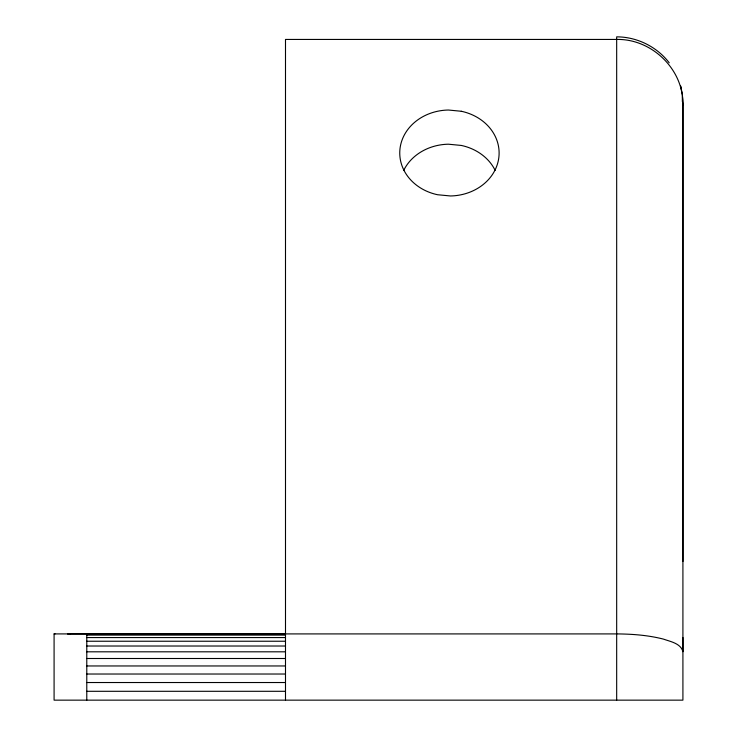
<?xml version="1.0" encoding="UTF-8"?>
<svg xmlns="http://www.w3.org/2000/svg" width="737" height="737" viewBox="0 0 737 737"><rect width="100%" height="100%" fill="white"/><g stroke="black" fill="none" stroke-linecap="round" stroke-linejoin="round"><path stroke-width="1.11" d="M682.913 637.45L682.913 700.15L54.087 700.15L54.087 633.912L55.026 633.912M70.485 633.903L67.666 633.903L285.495 633.875M54.087 633.912L616.676 633.912C632.401 634.023 648.238 635.211 663.512 639.126C670.458 641.623 680.877 643.383 682.913 651.711L682.913 104.516C683.595 69.287 651.637 38.646 616.676 39.439L285.495 39.439L285.495 700.15M86.782 635.101L285.495 635.101M86.782 637.569L285.495 637.569M86.782 641.236L285.495 641.236M86.782 646.017L285.495 646.017M86.782 651.812L285.495 651.812M86.782 658.5L285.495 658.5M86.782 665.962L285.495 665.962M86.782 674.023L285.495 674.023M86.782 682.526L285.495 682.526M86.782 691.297L285.495 691.297M230.441 633.894L233.26 633.903M669.233 62.811C656.87 46.689 636.989 36.859 616.676 36.85L616.676 700.15M682.913 105.308L682.351 94.539L680.656 86.026L680.656 88.256M682.913 103.198L682.913 561.53M682.351 96.704L682.351 101.595M86.782 633.875L86.782 700.15M403.646 170.505A49.674 42.986 0 0 1 448.4 144.203L461.288 145.438A49.674 42.986 0 0 1 495.163 170.385M461.288 111.259L448.4 110.025A49.674 42.986 0 0 0 400.053 148.266A49.674 42.986 0 0 0 437.566 194.734L450.464 195.968A49.674 42.986 0 0 0 498.811 157.727A49.674 42.986 0 0 0 461.288 111.259"/></g></svg>
